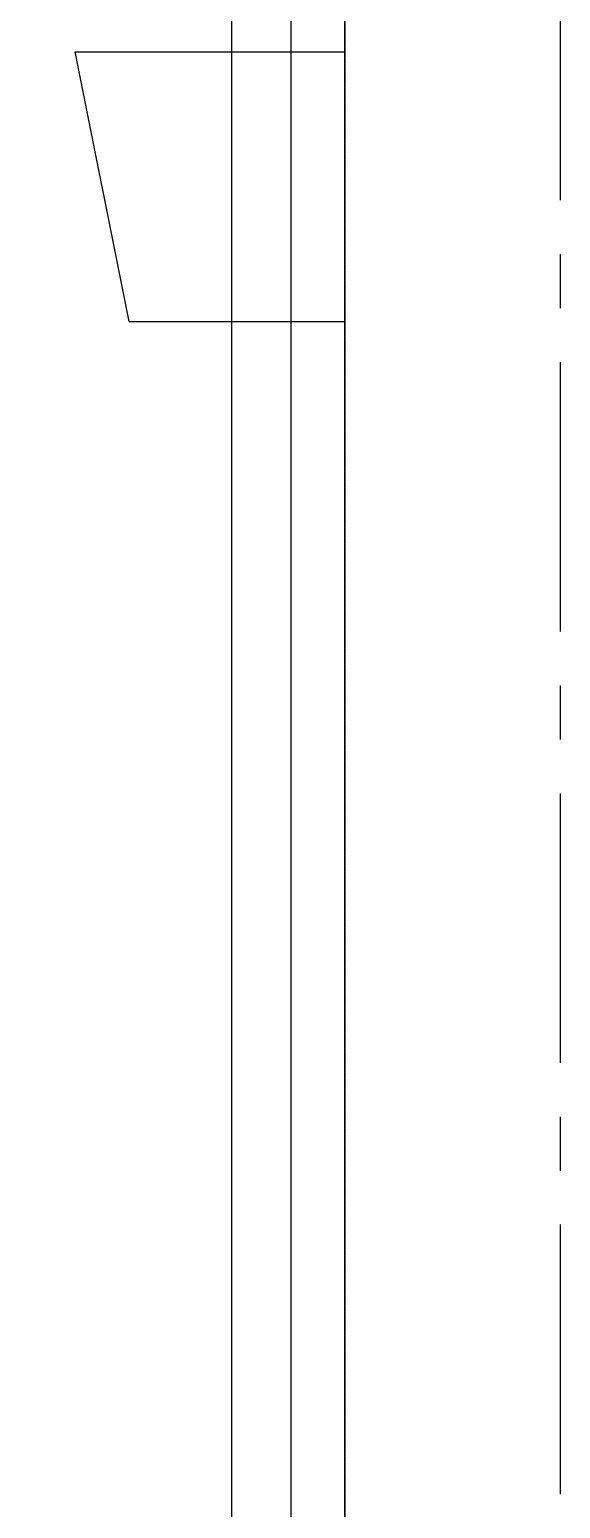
# Model space of a CAD drawing. Extents: x 220580 to 2027826, y -309201 to 71987.
# Drawn here: x 306070 to 307054, y -163681 to -160938 of the extents above; entities that cross this region are included whole.
import ezdxf

# ---------------------------------------------------------------- set-up
doc = ezdxf.new("R2010")
doc.units = 0
for name, pattern in [('20剖面图$0$DASH', [0.35, 0.25, -0.1]), ('20剖面图$0$DOTE', [2.42, 2, -0.2, 0.02, -0.2]), ('CENTER', [2, 1.25, -0.25, 0.25, -0.25])]:
    doc.linetypes.add(name, pattern=pattern)
for name, color, linetype in [('1 轴线 辅助线', 1, 'CENTER'), ('20剖面图$0$A-AXIS-DOTE', 14, '20剖面图$0$DOTE'), ('20剖面图$0$A-LIN-V', 9, 'Continuous'), ('20剖面图$0$COLUMN', 9, 'Continuous')]:
    doc.layers.add(name, color=color, linetype=linetype)

# ---------------------------------------------------------------- blocks, each defined once
blk = doc.blocks.new('20250828132035')
at = {"color": 6, "linetype": '20剖面图$0$DASH'}
blk.add_lwpolyline([(-600, 320), (-10300, 320), (-10300, 6550), (-600, 6550), (-600, 320)], dxfattribs=at)
at = {"layer": '20剖面图$0$A-AXIS-DOTE'}
for p, q in [((-810, 7412.5), (-810, 320)), ((-700, 7412.5), (-700, 320))]:
    blk.add_line(p, q, dxfattribs=at)
at = {"layer": '20剖面图$0$A-LIN-V'}
blk.add_line((-1000, 3850), (-600, 3850), dxfattribs=at)
blk.add_lwpolyline([(-1000, 3850), (-1100, 4350), (-600, 4350)], dxfattribs=at)
at = {"layer": '20剖面图$0$COLUMN'}
blk.add_line((-600, 50), (-600, 7380), dxfattribs=at)

msp = doc.modelspace()

# ---------------------------------------------------------------- block references
at = {"ltscale": 30}
msp.add_blockref('20250828132035', (307254.4, -165329.4), dxfattribs=at)

# ---------------------------------------------------------------- next in the draw order: linework, layer by layer
at = {"layer": '1 轴线 辅助线', "ltscale": 400}
msp.add_line((307054.4, -168454.9), (307054.4, -148390.8), dxfattribs=at)

doc.saveas('drawing.dxf')
